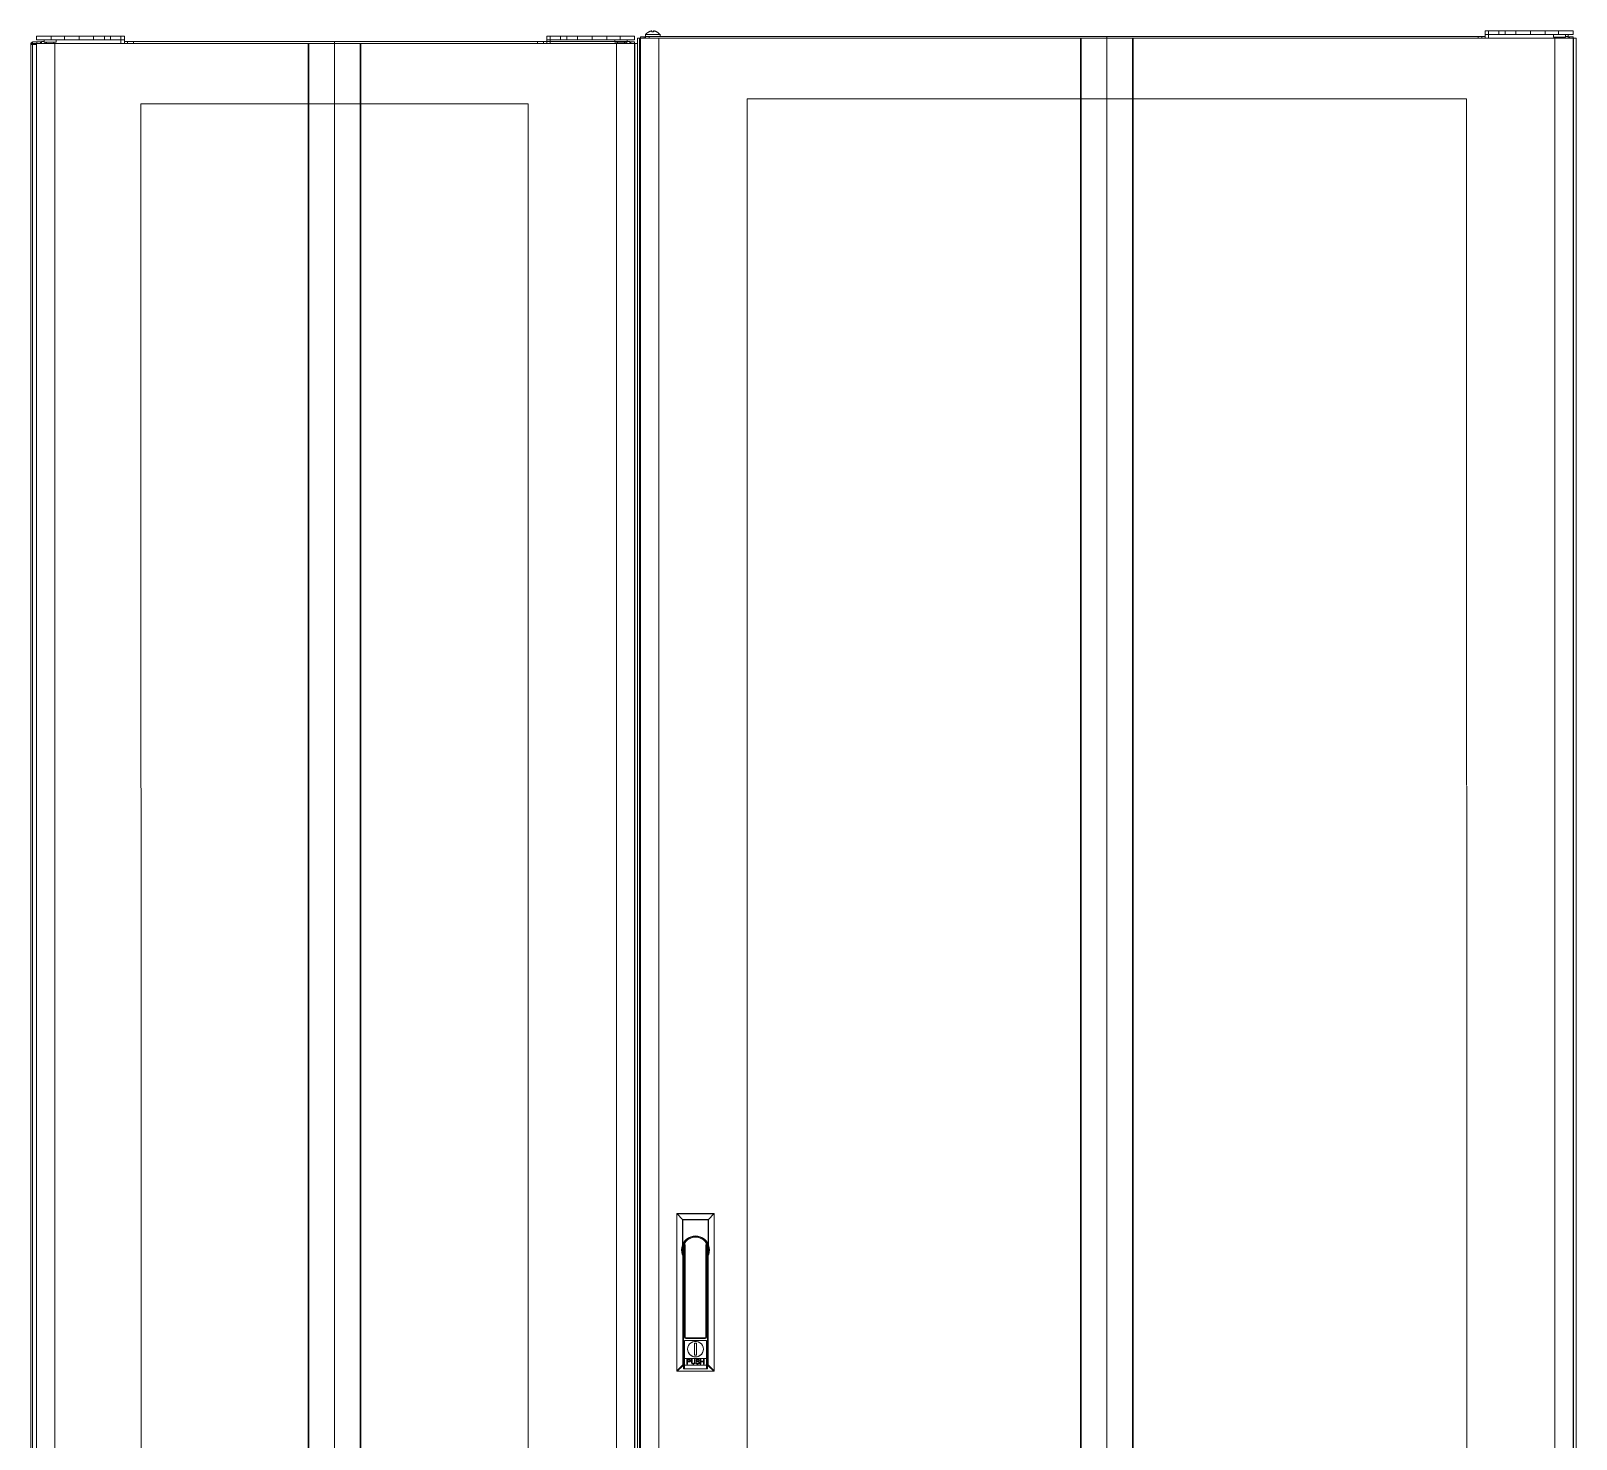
# Model space of a CAD drawing. Header units: millimetres. Extents: x 0 to 190, y -20 to 195.
# Drawn here: x 0 to 118.2, y 87.3 to 195 of the extents above; entities that cross this region are included whole.
import ezdxf

# ---------------------------------------------------------------- set-up
doc = ezdxf.new("R2010")
doc.units = ezdxf.units.MM

msp = doc.modelspace()

# ---------------------------------------------------------------- linework, layer by layer
at = {"color": 0, "linetype": 'ByBlock', "lineweight": 13}
for p, q in [((47.401, 194.989), (47.383, 194.984)), ((47.415, 194.992), (47.399, 194.988)), ((47.428, 194.995), (47.414, 194.992)), ((47.442, 194.998), (47.427, 194.995)), ((47.455, 195), (47.441, 194.998)), ((47.455, 195), (47.469, 195.002)), ((47.483, 195.004), (47.469, 195.002)), ((47.483, 194.927), (47.483, 195.004)), ((47.622, 195.004), (47.622, 194.927)), ((47.636, 195.002), (47.622, 195.004)), ((47.65, 195), (47.636, 195.002)), ((47.664, 194.998), (47.65, 195)), ((47.678, 194.995), (47.663, 194.998)), ((47.691, 194.992), (47.677, 194.995)), ((47.706, 194.988), (47.69, 194.992)), ((111.195, 194.722), (111.195, 195)), ((111.195, 195), (117.928, 195)), ((111.473, 194.722), (111.473, 195)), ((112.263, 195), (112.263, 194.722)), ((112.727, 195), (112.727, 194.722)), ((113.563, 195), (113.563, 194.722)), ((114.677, 194.722), (114.677, 195)), ((115.792, 194.722), (115.792, 195)), ((116.813, 194.722), (116.813, 195)), ((116.916, 195.002), (116.901, 195)), ((116.93, 195.004), (116.916, 195.002)), ((116.93, 195), (116.93, 195.004)), ((117.069, 195.004), (117.069, 195)), ((117.083, 195.002), (117.069, 195.004)), ((117.097, 195), (117.083, 195.002)), ((117.928, 195), (117.928, 194.722)), ((0, 194.073), (0, 38.262)), ((0, 194.073), (0, 38.262)), ((0, 194.073), (0, 38.262)), ((0, 38.262), (0, 194.073)), ((0, 38.262), (0, 194.073)), ((0, 38.262), (0, 194.073)), ((0, 194.047), (0.111, 194.047)), ((0, 194.047), (0, 38.262)), ((0, 193.973), (0.436, 193.973)), ((0.111, 194.159), (0.111, 194.047)), ((0.111, 194.159), (0.741, 194.159)), ((0.111, 194.047), (0.111, 193.973)), ((0.111, 194.047), (0.436, 194.047)), ((0.13, 193.973), (0.13, 38.262)), ((0.204, 194.047), (0.204, 193.973)), ((0.408, 194.047), (0.408, 193.973)), ((0.436, 194.325), (0.436, 194.603)), ((0.436, 194.603), (7.154, 194.603)), ((5.625, 194.325), (0.436, 194.325)), ((0.436, 194.047), (0.436, 38.262)), ((0.436, 194.047), (46.392, 194.047)), ((0.463, 194.047), (0.463, 194.159)), ((0.741, 194.047), (0.741, 194.159)), ((0.806, 194.159), (0.741, 194.159)), ((0.806, 194.047), (0.806, 194.186)), ((0.806, 194.186), (1.01, 194.186)), ((1.01, 194.325), (1.01, 194.14)), ((1.01, 194.14), (1.937, 194.14)), ((1.084, 194.047), (1.084, 194.14)), ((1.195, 194.14), (1.195, 194.047)), ((1.548, 194.325), (1.548, 194.603)), ((1.751, 194.14), (1.751, 194.047)), ((1.826, 194.047), (1.826, 38.262)), ((1.937, 194.325), (1.937, 194.14)), ((2.567, 194.325), (2.567, 194.603)), ((3.679, 194.325), (3.679, 194.603)), ((4.791, 194.603), (4.791, 194.325)), ((4.791, 194.325), (7.154, 194.325)), ((5.625, 194.603), (5.625, 194.325)), ((6.088, 194.603), (6.088, 194.325)), ((7.154, 194.325), (6.088, 194.325)), ((6.876, 194.325), (6.876, 194.603)), ((6.876, 194.047), (6.876, 194.325)), ((7.154, 194.325), (7.154, 194.603)), ((7.154, 194.047), (7.154, 194.325)), ((7.154, 194.186), (45.789, 194.186)), ((7.386, 194.047), (7.386, 194.186)), ((7.849, 194.047), (7.849, 194.186)), ((21.209, 194.047), (21.209, 38.262)), ((25.24, 194.047), (21.209, 194.047)), ((21.264, 194.047), (21.264, 38.262)), ((23.225, 38.262), (23.225, 194.186)), ((25.185, 194.047), (25.185, 38.262)), ((25.24, 194.047), (25.24, 38.262)), ((38.746, 194.047), (38.746, 194.186)), ((38.746, 194.186), (39.441, 194.186)), ((46.16, 194.047), (38.746, 194.047)), ((39.21, 194.047), (39.21, 194.186)), ((39.441, 194.325), (39.441, 194.603)), ((39.441, 194.603), (46.16, 194.603)), ((39.441, 194.047), (39.441, 194.325)), ((39.441, 194.325), (40.507, 194.325)), ((39.441, 194.325), (41.805, 194.325)), ((39.719, 194.325), (39.719, 194.603)), ((39.719, 194.047), (39.719, 194.325)), ((40.507, 194.603), (40.507, 194.325)), ((40.97, 194.603), (40.97, 194.325)), ((40.97, 194.325), (46.16, 194.325)), ((41.805, 194.603), (41.805, 194.325)), ((42.917, 194.325), (42.917, 194.603)), ((44.029, 194.325), (44.029, 194.603)), ((44.659, 194.325), (44.659, 194.14)), ((44.659, 194.14), (45.585, 194.14)), ((44.77, 194.047), (44.77, 38.262)), ((44.844, 194.14), (44.844, 194.047)), ((45.048, 194.325), (45.048, 194.603)), ((45.4, 194.14), (45.4, 194.047)), ((45.511, 194.14), (45.511, 194.047)), ((45.585, 194.325), (45.585, 194.14)), ((45.585, 194.186), (45.789, 194.186)), ((45.789, 194.047), (45.789, 194.186)), ((45.789, 194.159), (46.16, 194.159)), ((45.882, 194.047), (45.882, 194.159)), ((46.16, 194.603), (46.16, 194.325)), ((46.16, 194.047), (46.16, 194.159)), ((46.16, 194.047), (46.16, 38.262)), ((46.16, 194.047), (46.392, 194.047)), ((46.188, 38.262), (46.188, 194.047)), ((46.624, 194.443), (46.392, 194.443)), ((46.392, 38.262), (46.392, 194.443)), ((46.392, 38.262), (46.392, 194.047)), ((46.549, 194.443), (46.549, 38.262)), ((46.624, 194.443), (46.624, 194.554)), ((46.624, 194.554), (46.995, 194.554)), ((46.624, 194.443), (46.624, 38.262)), ((70.171, 194.443), (46.624, 194.443)), ((46.902, 194.443), (46.902, 194.554)), ((46.995, 194.582), (46.995, 194.731)), ((48.11, 194.731), (46.995, 194.731)), ((46.995, 194.443), (46.995, 194.582)), ((46.995, 194.582), (70.171, 194.582)), ((47.251, 194.927), (47.251, 194.932)), ((47.274, 194.443), (47.274, 194.582)), ((47.852, 194.928), (47.854, 194.927)), ((47.854, 194.932), (47.854, 194.927)), ((48.017, 194.443), (48.017, 38.262)), ((48.11, 194.582), (48.11, 194.731)), ((70.171, 194.582), (111.195, 194.582)), ((117.928, 194.443), (70.171, 194.443)), ((80.256, 194.443), (80.256, 38.262)), ((84.296, 194.443), (80.256, 194.443)), ((82.276, 194.443), (80.256, 194.443)), ((80.311, 194.443), (80.311, 38.262)), ((82.276, 38.262), (82.276, 194.582)), ((84.296, 194.443), (82.276, 194.443)), ((84.241, 194.443), (84.241, 38.262)), ((84.296, 194.443), (84.296, 38.262)), ((110.684, 194.443), (110.684, 194.582)), ((110.963, 194.443), (110.963, 194.582)), ((111.195, 194.443), (111.195, 194.722)), ((111.195, 194.722), (112.263, 194.722)), ((111.195, 194.722), (113.563, 194.722)), ((111.473, 194.443), (111.473, 194.722)), ((112.727, 194.722), (117.928, 194.722)), ((116.423, 194.722), (116.423, 194.536)), ((116.423, 194.536), (117.352, 194.536)), ((116.535, 194.443), (116.535, 38.262)), ((116.609, 194.536), (116.609, 194.443)), ((117.166, 194.536), (117.166, 194.443)), ((117.278, 194.536), (117.278, 194.443)), ((117.352, 194.722), (117.352, 194.536)), ((117.352, 194.582), (117.556, 194.582)), ((117.556, 194.582), (117.556, 194.722)), ((117.556, 194.443), (117.556, 194.582)), ((117.556, 194.554), (117.928, 194.554)), ((117.649, 194.443), (117.649, 194.554)), ((117.928, 194.443), (117.928, 194.554)), ((117.928, 194.443), (117.928, 38.262)), ((117.928, 194.443), (118.16, 194.443)), ((117.956, 38.262), (117.956, 194.443)), ((118.16, 194.443), (118.16, 38.262)), ((8.416, 189.432), (38.033, 189.432)), ((8.432, 38.262), (8.416, 189.432)), ((38.033, 189.432), (38.033, 38.262)), ((54.769, 189.818), (94.381, 189.818)), ((54.769, 38.262), (54.769, 189.818)), ((80.256, 189.818), (84.296, 189.818)), ((80.256, 189.818), (82.276, 189.818)), ((82.276, 189.818), (84.296, 189.818)), ((94.381, 189.818), (109.783, 189.818)), ((109.783, 189.818), (109.799, 38.262)), ((49.382, 92.493), (49.382, 104.567)), ((49.863, 104.086), (49.382, 104.567)), ((49.382, 104.567), (52.261, 104.567)), ((49.399, 92.54), (49.399, 104.549)), ((49.399, 104.549), (52.244, 104.549)), ((49.834, 104.115), (49.834, 102.186)), ((51.809, 104.115), (49.834, 104.115)), ((49.863, 104.086), (49.863, 102.251)), ((51.78, 104.086), (49.863, 104.086)), ((51.78, 104.086), (52.261, 104.567)), ((51.78, 102.251), (51.78, 104.086)), ((51.809, 102.186), (51.809, 104.115)), ((52.244, 104.549), (52.244, 92.54)), ((52.261, 104.567), (52.261, 92.493)), ((49.939, 101.266), (49.939, 102.059)), ((49.986, 102.163), (49.986, 95.094)), ((50.032, 102.19), (50.032, 95.094)), ((51.611, 95.094), (51.611, 102.19)), ((51.657, 95.094), (51.657, 102.163)), ((51.704, 101.266), (51.704, 102.059)), ((49.846, 92.987), (49.846, 101.345)), ((49.893, 92.679), (49.893, 101.253)), ((51.75, 101.253), (51.75, 92.679)), ((51.797, 101.345), (51.797, 92.987)), ((50.032, 95.094), (49.986, 95.094)), ((49.986, 92.679), (49.986, 94.862)), ((51.657, 94.862), (49.986, 94.862)), ((50.079, 95.047), (50.079, 95.001)), ((50.079, 95.047), (51.564, 95.047)), ((50.079, 95.001), (51.564, 95.001)), ((50.752, 93.738), (50.752, 94.648)), ((50.752, 94.648), (50.891, 94.648)), ((50.752, 94.639), (50.891, 94.639)), ((50.891, 94.648), (50.891, 93.738)), ((51.564, 95.047), (51.564, 95.001)), ((51.611, 95.094), (51.657, 95.094)), ((51.657, 92.679), (51.657, 94.862)), ((51.657, 93.469), (49.986, 93.469)), ((50.167, 93.049), (50.167, 93.414)), ((50.167, 93.414), (50.35, 93.414)), ((50.213, 93.375), (50.213, 93.259)), ((50.357, 93.375), (50.213, 93.375)), ((50.35, 93.414), (50.388, 93.406)), ((50.38, 93.368), (50.357, 93.375)), ((50.395, 93.352), (50.38, 93.368)), ((50.388, 93.406), (50.418, 93.383)), ((50.403, 93.329), (50.395, 93.352)), ((50.418, 93.383), (50.441, 93.352)), ((50.441, 93.352), (50.449, 93.329)), ((50.509, 93.414), (50.509, 93.173)), ((50.555, 93.414), (50.509, 93.414)), ((50.555, 93.173), (50.555, 93.414)), ((50.738, 93.414), (50.738, 93.173)), ((50.783, 93.414), (50.738, 93.414)), ((50.891, 93.738), (50.752, 93.738)), ((50.783, 93.173), (50.783, 93.414)), ((50.874, 93.36), (50.867, 93.329)), ((50.905, 93.391), (50.874, 93.36)), ((50.935, 93.406), (50.905, 93.391)), ((50.92, 93.344), (50.943, 93.36)), ((50.966, 93.414), (50.935, 93.406)), ((50.943, 93.36), (50.966, 93.368)), ((51.004, 93.414), (50.966, 93.414)), ((50.966, 93.368), (51.011, 93.368)), ((51.042, 93.406), (51.004, 93.414)), ((51.011, 93.368), (51.034, 93.36)), ((51.034, 93.36), (51.049, 93.344)), ((51.072, 93.383), (51.042, 93.406)), ((51.095, 93.352), (51.072, 93.383)), ((51.103, 93.329), (51.095, 93.352)), ((51.186, 93.049), (51.186, 93.414)), ((51.186, 93.414), (51.232, 93.414)), ((51.232, 93.414), (51.232, 93.267)), ((51.408, 94.051), (51.425, 94.193)), ((51.445, 93.267), (51.445, 93.414)), ((51.445, 93.414), (51.49, 93.414)), ((51.49, 93.414), (51.49, 93.049)), ((49.386, 92.529), (49.382, 92.54)), ((49.382, 92.54), (49.399, 92.54)), ((49.382, 92.493), (52.261, 92.493)), ((49.396, 92.519), (49.386, 92.529)), ((49.392, 92.493), (49.404, 92.496)), ((49.399, 92.54), (49.846, 92.987)), ((49.399, 92.54), (49.407, 92.529)), ((49.407, 92.529), (49.417, 92.519)), ((49.417, 92.519), (49.428, 92.511)), ((49.428, 92.511), (49.868, 92.951)), ((52.215, 92.511), (49.428, 92.511)), ((49.893, 92.679), (51.75, 92.679)), ((49.986, 92.967), (51.657, 92.967)), ((50.213, 93.049), (50.167, 93.049)), ((50.213, 93.259), (50.357, 93.259)), ((50.213, 93.212), (50.213, 93.049)), ((50.35, 93.212), (50.213, 93.212)), ((50.388, 93.22), (50.35, 93.212)), ((50.357, 93.259), (50.38, 93.267)), ((50.38, 93.267), (50.395, 93.282)), ((50.418, 93.243), (50.388, 93.22)), ((50.395, 93.282), (50.403, 93.305)), ((50.403, 93.305), (50.403, 93.329)), ((50.441, 93.274), (50.418, 93.243)), ((50.449, 93.298), (50.441, 93.274)), ((50.449, 93.329), (50.449, 93.298)), ((50.509, 93.173), (50.517, 93.135)), ((50.517, 93.135), (50.532, 93.103)), ((50.532, 93.103), (50.563, 93.072)), ((50.563, 93.142), (50.555, 93.173)), ((50.578, 93.119), (50.563, 93.142)), ((50.563, 93.072), (50.593, 93.057)), ((50.601, 93.103), (50.578, 93.119)), ((50.593, 93.057), (50.631, 93.049)), ((50.631, 93.096), (50.601, 93.103)), ((50.662, 93.096), (50.631, 93.096)), ((50.631, 93.049), (50.662, 93.049)), ((50.692, 93.103), (50.662, 93.096)), ((50.662, 93.049), (50.7, 93.057)), ((50.715, 93.119), (50.692, 93.103)), ((50.7, 93.057), (50.73, 93.072)), ((50.73, 93.142), (50.715, 93.119)), ((50.738, 93.173), (50.73, 93.142)), ((50.73, 93.072), (50.76, 93.103)), ((50.76, 93.103), (50.776, 93.135)), ((50.776, 93.135), (50.783, 93.173)), ((50.844, 93.15), (50.852, 93.119)), ((50.89, 93.15), (50.844, 93.15)), ((50.852, 93.119), (50.874, 93.08)), ((50.867, 93.329), (50.867, 93.298)), ((50.867, 93.298), (50.874, 93.267)), ((50.874, 93.267), (50.905, 93.236)), ((50.874, 93.08), (50.912, 93.057)), ((50.897, 93.127), (50.89, 93.15)), ((50.92, 93.103), (50.897, 93.127)), ((50.905, 93.236), (50.935, 93.22)), ((50.912, 93.321), (50.92, 93.344)), ((50.912, 93.305), (50.912, 93.321)), ((50.92, 93.282), (50.912, 93.305)), ((50.912, 93.057), (50.95, 93.049)), ((50.943, 93.267), (50.92, 93.282)), ((50.95, 93.096), (50.92, 93.103)), ((50.935, 93.22), (50.966, 93.212)), ((50.966, 93.259), (50.943, 93.267)), ((51.011, 93.096), (50.95, 93.096)), ((50.95, 93.049), (51.011, 93.049)), ((51.011, 93.259), (50.966, 93.259)), ((50.966, 93.212), (51.011, 93.212)), ((51.049, 93.251), (51.011, 93.259)), ((51.011, 93.212), (51.042, 93.204)), ((51.042, 93.103), (51.011, 93.096)), ((51.011, 93.049), (51.049, 93.057)), ((51.042, 93.204), (51.065, 93.189)), ((51.065, 93.119), (51.042, 93.103)), ((51.049, 93.344), (51.057, 93.329)), ((51.08, 93.236), (51.049, 93.251)), ((51.049, 93.057), (51.08, 93.072)), ((51.057, 93.329), (51.103, 93.329)), ((51.065, 93.189), (51.08, 93.166)), ((51.08, 93.142), (51.065, 93.119)), ((51.11, 93.204), (51.08, 93.236)), ((51.08, 93.166), (51.08, 93.142)), ((51.08, 93.072), (51.11, 93.103)), ((51.125, 93.173), (51.11, 93.204)), ((51.11, 93.103), (51.125, 93.135)), ((51.125, 93.135), (51.125, 93.173)), ((51.232, 93.049), (51.186, 93.049)), ((51.232, 93.267), (51.445, 93.267)), ((51.232, 93.22), (51.232, 93.049)), ((51.445, 93.22), (51.232, 93.22)), ((51.445, 93.049), (51.445, 93.22)), ((51.49, 93.049), (51.445, 93.049)), ((52.215, 92.511), (51.775, 92.951)), ((52.244, 92.54), (51.797, 92.987)), ((52.215, 92.511), (52.226, 92.519)), ((52.215, 92.493), (52.215, 92.511)), ((52.226, 92.519), (52.236, 92.529)), ((52.236, 92.529), (52.244, 92.54)), ((52.261, 92.504), (52.258, 92.515))]:
    msp.add_line(p, q, dxfattribs=at)
at = {"color": 0, "lineweight": 13}
msp.add_line((0, 38.262), (0, 194.073), dxfattribs=at)
at = {"color": 0, "linetype": 'ByBlock', "lineweight": 13}
for points in [[(47.251, 194.927), (47.278, 194.942), (47.303, 194.954), (47.325, 194.963), (47.346, 194.971), (47.366, 194.978), (47.383, 194.984)], [(47.386, 194.985), (47.37, 194.98), (47.352, 194.973), (47.332, 194.966), (47.311, 194.957), (47.29, 194.948), (47.275, 194.94)], [(47.854, 194.927), (47.827, 194.942), (47.802, 194.954), (47.78, 194.963), (47.759, 194.971), (47.739, 194.978), (47.721, 194.984), (47.704, 194.989)], [(47.719, 194.985), (47.735, 194.98), (47.753, 194.973), (47.773, 194.966), (47.794, 194.957), (47.815, 194.948), (47.83, 194.94)], [(47.251, 194.932), (47.227, 194.918), (47.169, 194.881), (47.112, 194.837), (47.054, 194.787), (46.995, 194.731)], [(47.552, 194.932), (47.529, 194.931), (47.506, 194.93), (47.483, 194.927)], [(47.622, 194.927), (47.599, 194.93), (47.576, 194.931), (47.552, 194.932)], [(47.854, 194.932), (47.878, 194.918), (47.936, 194.881), (47.993, 194.837), (48.051, 194.787), (48.11, 194.731)], [(51.425, 94.193), (51.408, 94.335), (51.356, 94.468), (51.273, 94.585), (51.164, 94.68), (51.036, 94.746), (50.894, 94.78), (50.749, 94.78), (50.607, 94.746), (50.479, 94.68), (50.37, 94.585), (50.287, 94.468), (50.235, 94.335), (50.218, 94.193)], [(50.218, 94.193), (50.235, 94.051), (50.287, 93.918), (50.37, 93.8), (50.479, 93.706), (50.607, 93.639), (50.749, 93.605), (50.894, 93.605), (51.036, 93.639), (51.164, 93.706), (51.273, 93.8), (51.356, 93.918), (51.408, 94.051)], [(50.218, 94.184), (50.233, 94.052), (50.278, 93.927), (50.35, 93.815), (50.445, 93.721), (50.56, 93.65), (50.687, 93.607), (50.822, 93.592), (50.956, 93.607), (51.083, 93.65), (51.198, 93.721), (51.293, 93.815), (51.365, 93.927), (51.41, 94.052), (51.425, 94.184)], [(49.428, 92.511), (49.411, 92.513), (49.396, 92.519)], [(49.404, 92.496), (49.416, 92.502), (49.428, 92.511)], [(49.868, 92.951), (49.862, 92.956), (49.855, 92.962), (49.851, 92.969), (49.847, 92.978), (49.846, 92.987)], [(49.893, 92.9), (49.891, 92.916), (49.886, 92.93), (49.878, 92.942), (49.868, 92.951)], [(51.775, 92.951), (51.765, 92.942), (51.757, 92.93), (51.752, 92.916), (51.75, 92.9)], [(51.775, 92.951), (51.786, 92.96), (51.794, 92.972), (51.797, 92.987)], [(52.235, 92.507), (52.226, 92.497), (52.215, 92.493)], [(52.244, 92.54), (52.241, 92.522), (52.235, 92.507)], [(52.258, 92.515), (52.253, 92.527), (52.244, 92.54)]]:
    msp.add_lwpolyline(points, dxfattribs=at)
for centre, radius, start, end in [((0.111, 194.047), 0.111, 90, 180), ((50.822, 101.781), 1.068, 330.40815, 209.59185), ((50.822, 101.781), 1.022, 329.72736, 210.27264), ((50.822, 101.781), 0.975, 334.79123, 205.20877), ((50.079, 102.059), 0.139, 109.47122, 180), ((51.564, 102.059), 0.139, 0, 70.52878), ((50.079, 95.094), 0.0929, 180, 270), ((50.079, 95.094), 0.0464, 180, 270), ((51.564, 95.094), 0.0929, 270, 360), ((51.564, 95.094), 0.0464, 270, 0)]:
    msp.add_arc(centre, radius, start, end, dxfattribs=at)

doc.saveas('drawing.dxf')
